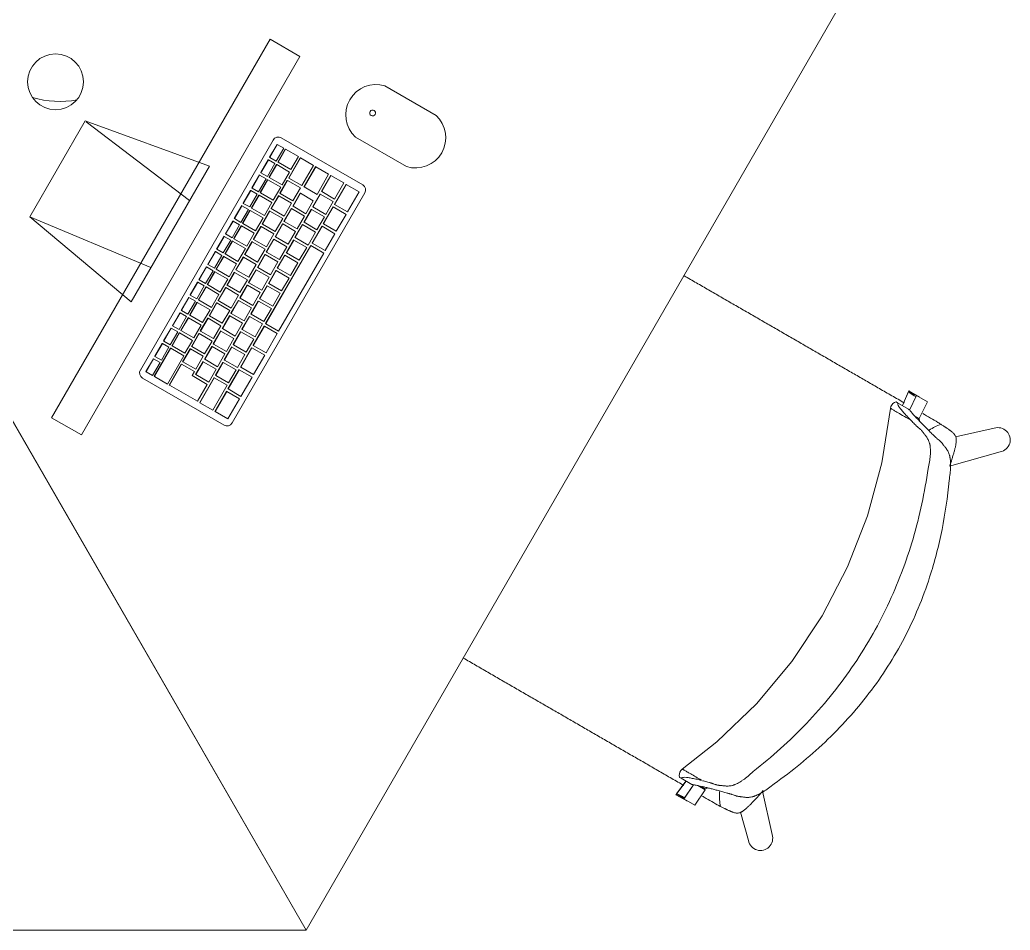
# Model space of a CAD drawing. Header units: millimetres. Extents: x 155927 to 295199, y -4084 to 97293.
# Drawn here: x 183494 to 184559, y 16870 to 17849 of the extents above; entities that cross this region are included whole.
import ezdxf

# ---------------------------------------------------------------- set-up
doc = ezdxf.new("R2010")
doc.units = ezdxf.units.MM
doc.header["$MEASUREMENT"] = 0
doc.layers.add('A-GENM', color=8, linetype='CONTINUOUS', lineweight=9)
doc.layers.add('I-FURN', color=8, linetype='CONTINUOUS', lineweight=9)

msp = doc.modelspace()

# ---------------------------------------------------------------- linework, layer by layer
at = {"layer": 'A-GENM'}
for p, q in [((183941.4, 17746), (183886.4, 17777.7)), ((183774.9, 17721.8), (183862.5, 17671.3)), ((183854.6, 17722.7), (183909.6, 17691)), ((183623.5, 17472.2), (183766.2, 17719.5)), ((183762.4, 17700.9), (183770.4, 17714.8)), ((183770.6, 17714.7), (183762.6, 17700.8)), ((183770.6, 17714.7), (183770.4, 17714.8)), ((183777.6, 17710.7), (183770.6, 17714.7)), ((183762.6, 17700.8), (183762.4, 17700.9)), ((183762.6, 17700.8), (183769.6, 17696.8)), ((183769.6, 17696.8), (183777.6, 17710.7)), ((183771.3, 17695.8), (183779.3, 17709.7)), ((183779.5, 17709.5), (183771.5, 17695.7)), ((183779.5, 17709.5), (183779.3, 17709.7)), ((183793.3, 17701.6), (183779.5, 17709.5)), ((183785.3, 17687.7), (183793.3, 17701.6)), ((183752.9, 17684.5), (183760.9, 17698.3)), ((183761.1, 17698.2), (183753.1, 17684.3)), ((183760.1, 17680.4), (183768.1, 17694.2)), ((183761.1, 17698.2), (183760.9, 17698.3)), ((183768.1, 17694.2), (183761.1, 17698.2)), ((183761.8, 17679.4), (183769.8, 17693.2)), ((183770, 17693.1), (183762, 17679.2)), ((183770, 17693.1), (183769.8, 17693.2)), ((183783.8, 17685.1), (183770, 17693.1)), ((183771.5, 17695.7), (183771.3, 17695.8)), ((183771.5, 17695.7), (183785.3, 17687.7)), ((183782.9, 17678.7), (183795.4, 17700.4)), ((183795.7, 17700.2), (183783.2, 17678.6)), ((183795.7, 17700.2), (183795.4, 17700.4)), ((183809.5, 17692.2), (183795.7, 17700.2)), ((183797, 17670.6), (183809.5, 17692.2)), ((183799.3, 17669.2), (183811.8, 17690.9)), ((183812.1, 17690.8), (183799.6, 17669.1)), ((183812.1, 17690.8), (183811.8, 17690.9)), ((183825.9, 17682.8), (183812.1, 17690.8)), ((183743.4, 17668), (183751.4, 17681.9)), ((183751.6, 17681.8), (183743.6, 17667.9)), ((183751.6, 17681.8), (183751.4, 17681.9)), ((183758.6, 17677.8), (183751.6, 17681.8)), ((183753.1, 17684.3), (183752.9, 17684.5)), ((183753.1, 17684.3), (183760.1, 17680.4)), ((183762, 17679.2), (183761.8, 17679.4)), ((183762, 17679.2), (183775.8, 17671.2)), ((183775.8, 17671.2), (183783.8, 17685.1)), ((183813.4, 17661.1), (183825.9, 17682.8)), ((183818.2, 17664.1), (183828.2, 17681.4)), ((183828.4, 17681.3), (183818.4, 17664)), ((183828.4, 17681.3), (183828.2, 17681.4)), ((183842.2, 17673.3), (183828.4, 17681.3)), ((183750.6, 17663.9), (183758.6, 17677.8)), ((183752.3, 17662.9), (183760.3, 17676.8)), ((183760.5, 17676.6), (183752.5, 17662.8)), ((183760.5, 17676.6), (183760.3, 17676.8)), ((183774.3, 17668.7), (183760.5, 17676.6)), ((183766.3, 17654.8), (183774.3, 17668.7)), ((183773.4, 17662.2), (183781.4, 17676.1)), ((183781.7, 17676), (183773.7, 17662.1)), ((183781.7, 17676), (183781.4, 17676.1)), ((183795.5, 17668), (183781.7, 17676)), ((183783.2, 17678.6), (183782.9, 17678.7)), ((183783.2, 17678.6), (183797, 17670.6)), ((183799.6, 17669.1), (183799.3, 17669.2)), ((183799.6, 17669.1), (183813.4, 17661.1)), ((183832.1, 17650.3), (183844.6, 17672)), ((183832.2, 17656), (183842.2, 17673.3)), ((183844.8, 17671.8), (183832.3, 17650.2)), ((183844.8, 17671.8), (183844.6, 17672)), ((183858.6, 17663.9), (183844.8, 17671.8)), ((183864.8, 17662.6), (183722.1, 17415.3)), ((183733.9, 17651.6), (183741.9, 17665.4)), ((183742.1, 17665.3), (183734.1, 17651.4)), ((183741.1, 17647.5), (183749.1, 17661.3)), ((183742.1, 17665.3), (183741.9, 17665.4)), ((183749.1, 17661.3), (183742.1, 17665.3)), ((183742.8, 17646.5), (183750.8, 17660.3)), ((183751, 17660.2), (183743, 17646.3)), ((183743.6, 17667.9), (183743.4, 17668)), ((183743.6, 17667.9), (183750.6, 17663.9)), ((183751, 17660.2), (183750.8, 17660.3)), ((183764.8, 17652.2), (183751, 17660.2)), ((183752.5, 17662.8), (183752.3, 17662.9)), ((183752.5, 17662.8), (183766.3, 17654.8)), ((183763.9, 17645.8), (183771.9, 17659.7)), ((183772.2, 17659.5), (183764.2, 17645.7)), ((183772.2, 17659.5), (183771.9, 17659.7)), ((183786, 17651.5), (183772.2, 17659.5)), ((183773.7, 17662.1), (183773.4, 17662.2)), ((183773.7, 17662.1), (183787.5, 17654.1)), ((183787.3, 17648.5), (183795.3, 17662.3)), ((183787.5, 17654.1), (183795.5, 17668)), ((183795.6, 17662.2), (183787.6, 17648.3)), ((183795.6, 17662.2), (183795.3, 17662.3)), ((183809.4, 17654.2), (183795.6, 17662.2)), ((183808.7, 17647.7), (183816.7, 17661.5)), ((183816.9, 17661.4), (183808.9, 17647.5)), ((183816.9, 17661.4), (183816.7, 17661.5)), ((183830.8, 17653.4), (183816.9, 17661.4)), ((183818.4, 17664), (183818.2, 17664.1)), ((183818.4, 17664), (183832.2, 17656)), ((183846.1, 17642.2), (183858.6, 17663.9)), ((183724.4, 17635.1), (183732.4, 17649)), ((183732.6, 17648.8), (183724.6, 17635)), ((183732.6, 17648.8), (183732.4, 17649)), ((183739.6, 17644.9), (183732.6, 17648.8)), ((183734.1, 17651.4), (183733.9, 17651.6)), ((183734.1, 17651.4), (183741.1, 17647.5)), ((183756.8, 17638.3), (183764.8, 17652.2)), ((183778, 17637.7), (183786, 17651.5)), ((183787.6, 17648.3), (183787.3, 17648.5)), ((183787.6, 17648.3), (183801.4, 17640.3)), ((183801.4, 17640.3), (183809.4, 17654.2)), ((183808.9, 17647.5), (183808.7, 17647.7)), ((183808.9, 17647.5), (183822.8, 17639.5)), ((183820.1, 17629.5), (183830.6, 17647.7)), ((183830.8, 17647.6), (183820.3, 17629.4)), ((183822.8, 17639.5), (183830.8, 17653.4)), ((183830.8, 17647.6), (183830.6, 17647.7)), ((183844.6, 17639.6), (183830.8, 17647.6)), ((183832.3, 17650.2), (183832.1, 17650.3)), ((183832.3, 17650.2), (183846.1, 17642.2)), ((183731.6, 17631), (183739.6, 17644.9)), ((183733.3, 17630), (183741.3, 17643.9)), ((183741.5, 17643.7), (183733.5, 17629.9)), ((183741.5, 17643.7), (183741.3, 17643.9)), ((183755.3, 17635.7), (183741.5, 17643.7)), ((183743, 17646.3), (183742.8, 17646.5)), ((183743, 17646.3), (183756.8, 17638.3)), ((183754.4, 17629.3), (183762.4, 17643.2)), ((183762.7, 17643.1), (183754.7, 17629.2)), ((183762.7, 17643.1), (183762.4, 17643.2)), ((183776.5, 17635.1), (183762.7, 17643.1)), ((183764.2, 17645.7), (183763.9, 17645.8)), ((183764.2, 17645.7), (183778, 17637.7)), ((183777.8, 17632), (183785.8, 17645.9)), ((183786.1, 17645.7), (183778.1, 17631.9)), ((183786.1, 17645.7), (183785.8, 17645.9)), ((183799.9, 17637.7), (183786.1, 17645.7)), ((183791.9, 17623.9), (183799.9, 17637.7)), ((183799.2, 17631.2), (183807.2, 17645.1)), ((183807.4, 17644.9), (183799.4, 17631.1)), ((183807.4, 17644.9), (183807.2, 17645.1)), ((183821.3, 17636.9), (183807.4, 17644.9)), ((183813.3, 17623.1), (183821.3, 17636.9)), ((183834.1, 17621.4), (183844.6, 17639.6)), ((183714.9, 17618.7), (183722.9, 17632.5)), ((183723.1, 17632.4), (183715.1, 17618.5)), ((183722.1, 17614.5), (183730.1, 17628.4)), ((183723.1, 17632.4), (183722.9, 17632.5)), ((183730.1, 17628.4), (183723.1, 17632.4)), ((183723.8, 17613.6), (183731.8, 17627.4)), ((183732, 17627.3), (183724, 17613.4)), ((183724.6, 17635), (183724.4, 17635.1)), ((183724.6, 17635), (183731.6, 17631)), ((183732, 17627.3), (183731.8, 17627.4)), ((183745.8, 17619.3), (183732, 17627.3)), ((183733.5, 17629.9), (183733.3, 17630)), ((183733.5, 17629.9), (183747.3, 17621.9)), ((183744.9, 17612.9), (183752.9, 17626.7)), ((183753.2, 17626.6), (183745.2, 17612.7)), ((183747.3, 17621.9), (183755.3, 17635.7)), ((183753.2, 17626.6), (183752.9, 17626.7)), ((183767, 17618.6), (183753.2, 17626.6)), ((183754.7, 17629.2), (183754.4, 17629.3)), ((183754.7, 17629.2), (183768.5, 17621.2)), ((183768.3, 17615.5), (183776.3, 17629.4)), ((183768.5, 17621.2), (183776.5, 17635.1)), ((183776.6, 17629.3), (183768.6, 17615.4)), ((183776.6, 17629.3), (183776.3, 17629.4)), ((183790.4, 17621.3), (183776.6, 17629.3)), ((183778.1, 17631.9), (183777.8, 17632)), ((183778.1, 17631.9), (183791.9, 17623.9)), ((183789.7, 17614.7), (183797.7, 17628.6)), ((183797.9, 17628.5), (183789.9, 17614.6)), ((183797.9, 17628.5), (183797.7, 17628.6)), ((183811.8, 17620.5), (183797.9, 17628.5)), ((183799.4, 17631.1), (183799.2, 17631.2)), ((183799.4, 17631.1), (183813.3, 17623.1)), ((183808.1, 17608.7), (183818.6, 17626.9)), ((183818.8, 17626.8), (183808.3, 17608.6)), ((183818.8, 17626.8), (183818.6, 17626.9)), ((183832.6, 17618.8), (183818.8, 17626.8)), ((183820.3, 17629.4), (183820.1, 17629.5)), ((183820.3, 17629.4), (183834.1, 17621.4)), ((183705.4, 17602.2), (183713.4, 17616.1)), ((183713.6, 17615.9), (183705.6, 17602.1)), ((183713.6, 17615.9), (183713.4, 17616.1)), ((183720.6, 17611.9), (183713.6, 17615.9)), ((183715.1, 17618.5), (183714.9, 17618.7)), ((183715.1, 17618.5), (183722.1, 17614.5)), ((183737.8, 17605.4), (183745.8, 17619.3)), ((183759, 17604.8), (183767, 17618.6)), ((183768.6, 17615.4), (183768.3, 17615.5)), ((183768.6, 17615.4), (183782.4, 17607.4)), ((183782.4, 17607.4), (183790.4, 17621.3)), ((183803.8, 17606.6), (183811.8, 17620.5)), ((183822.1, 17600.6), (183832.6, 17618.8)), ((183712.6, 17598.1), (183720.6, 17611.9)), ((183714.3, 17597.1), (183722.3, 17611)), ((183722.5, 17610.8), (183714.5, 17597)), ((183722.5, 17610.8), (183722.3, 17611)), ((183736.3, 17602.8), (183722.5, 17610.8)), ((183724, 17613.4), (183723.8, 17613.6)), ((183724, 17613.4), (183737.8, 17605.4)), ((183735.4, 17596.4), (183743.4, 17610.3)), ((183743.7, 17610.1), (183735.7, 17596.3)), ((183743.7, 17610.1), (183743.4, 17610.3)), ((183757.5, 17602.2), (183743.7, 17610.1)), ((183745.2, 17612.7), (183744.9, 17612.9)), ((183745.2, 17612.7), (183759, 17604.8)), ((183758.1, 17522.1), (183806.6, 17606.1)), ((183806.8, 17606), (183758.3, 17522)), ((183758.8, 17599.1), (183766.8, 17612.9)), ((183767.1, 17612.8), (183759.1, 17599)), ((183767.1, 17612.8), (183766.8, 17612.9)), ((183780.9, 17604.8), (183767.1, 17612.8)), ((183772.9, 17591), (183780.9, 17604.8)), ((183780.2, 17598.3), (183788.2, 17612.1)), ((183788.4, 17612), (183780.4, 17598.1)), ((183788.4, 17612), (183788.2, 17612.1)), ((183802.3, 17604), (183788.4, 17612)), ((183789.9, 17614.6), (183789.7, 17614.7)), ((183789.9, 17614.6), (183803.8, 17606.6)), ((183806.8, 17606), (183806.6, 17606.1)), ((183820.6, 17598), (183806.8, 17606)), ((183808.3, 17608.6), (183808.1, 17608.7)), ((183808.3, 17608.6), (183822.1, 17600.6)), ((183695.9, 17585.8), (183703.9, 17599.6)), ((183704.1, 17599.5), (183696.1, 17585.6)), ((183703.1, 17581.6), (183711.1, 17595.5)), ((183704.1, 17599.5), (183703.9, 17599.6)), ((183711.1, 17595.5), (183704.1, 17599.5)), ((183704.8, 17580.6), (183712.8, 17594.5)), ((183713, 17594.4), (183705, 17580.5)), ((183705.6, 17602.1), (183705.4, 17602.2)), ((183705.6, 17602.1), (183712.6, 17598.1)), ((183713, 17594.4), (183712.8, 17594.5)), ((183726.8, 17586.4), (183713, 17594.4)), ((183714.5, 17597), (183714.3, 17597.1)), ((183714.5, 17597), (183728.3, 17589)), ((183728.3, 17589), (183736.3, 17602.8)), ((183735.7, 17596.3), (183735.4, 17596.4)), ((183735.7, 17596.3), (183749.5, 17588.3)), ((183749.3, 17582.6), (183757.3, 17596.5)), ((183749.5, 17588.3), (183757.5, 17602.2)), ((183757.6, 17596.4), (183749.6, 17582.5)), ((183757.6, 17596.4), (183757.3, 17596.5)), ((183771.4, 17588.4), (183757.6, 17596.4)), ((183759.1, 17599), (183758.8, 17599.1)), ((183759.1, 17599), (183772.9, 17591)), ((183770.7, 17581.8), (183778.7, 17595.7)), ((183778.9, 17595.6), (183770.9, 17581.7)), ((183772.1, 17514), (183820.6, 17598)), ((183778.9, 17595.6), (183778.7, 17595.7)), ((183792.8, 17587.6), (183778.9, 17595.6)), ((183780.4, 17598.1), (183780.2, 17598.3)), ((183780.4, 17598.1), (183794.3, 17590.2)), ((183794.3, 17590.2), (183802.3, 17604)), ((183696.1, 17585.6), (183695.9, 17585.8)), ((183696.1, 17585.6), (183703.1, 17581.6)), ((183718.8, 17572.5), (183726.8, 17586.4)), ((183725.9, 17580), (183733.9, 17593.8)), ((183734.2, 17593.7), (183726.2, 17579.8)), ((183734.2, 17593.7), (183733.9, 17593.8)), ((183748, 17585.7), (183734.2, 17593.7)), ((183740, 17571.9), (183748, 17585.7)), ((183763.4, 17574.5), (183771.4, 17588.4)), ((183784.8, 17573.7), (183792.8, 17587.6)), ((183686.4, 17569.3), (183694.4, 17583.2)), ((183694.6, 17583), (183686.6, 17569.2)), ((183693.6, 17565.2), (183701.6, 17579)), ((183694.6, 17583), (183694.4, 17583.2)), ((183701.6, 17579), (183694.6, 17583)), ((183695.3, 17564.2), (183703.3, 17578)), ((183703.5, 17577.9), (183695.5, 17564)), ((183703.5, 17577.9), (183703.3, 17578)), ((183717.3, 17569.9), (183703.5, 17577.9)), ((183705, 17580.5), (183704.8, 17580.6)), ((183705, 17580.5), (183718.8, 17572.5)), ((183716.4, 17563.5), (183724.4, 17577.4)), ((183724.7, 17577.2), (183716.7, 17563.4)), ((183724.7, 17577.2), (183724.4, 17577.4)), ((183738.5, 17569.3), (183724.7, 17577.2)), ((183726.2, 17579.8), (183725.9, 17580)), ((183726.2, 17579.8), (183740, 17571.9)), ((183739.8, 17566.2), (183747.8, 17580)), ((183748.1, 17579.9), (183740.1, 17566)), ((183748.1, 17579.9), (183747.8, 17580)), ((183761.9, 17571.9), (183748.1, 17579.9)), ((183749.6, 17582.5), (183749.3, 17582.6)), ((183749.6, 17582.5), (183763.4, 17574.5)), ((183761.2, 17565.4), (183769.2, 17579.2)), ((183769.4, 17579.1), (183761.4, 17565.2)), ((183769.4, 17579.1), (183769.2, 17579.2)), ((183783.3, 17571.1), (183769.4, 17579.1)), ((183770.9, 17581.7), (183770.7, 17581.8)), ((183770.9, 17581.7), (183784.8, 17573.7)), ((183676.9, 17552.9), (183684.9, 17566.7)), ((183685.1, 17566.6), (183677.1, 17552.7)), ((183684.1, 17548.7), (183692.1, 17562.6)), ((183685.1, 17566.6), (183684.9, 17566.7)), ((183692.1, 17562.6), (183685.1, 17566.6)), ((183686.6, 17569.2), (183686.4, 17569.3)), ((183686.6, 17569.2), (183693.6, 17565.2)), ((183695.5, 17564), (183695.3, 17564.2)), ((183695.5, 17564), (183709.3, 17556.1)), ((183709.3, 17556.1), (183717.3, 17569.9)), ((183716.7, 17563.4), (183716.4, 17563.5)), ((183716.7, 17563.4), (183730.5, 17555.4)), ((183730.3, 17549.7), (183738.3, 17563.6)), ((183730.5, 17555.4), (183738.5, 17569.3)), ((183738.6, 17563.4), (183730.6, 17549.6)), ((183738.6, 17563.4), (183738.3, 17563.6)), ((183752.4, 17555.5), (183738.6, 17563.4)), ((183740.1, 17566), (183739.8, 17566.2)), ((183740.1, 17566), (183753.9, 17558.1)), ((183751.7, 17548.9), (183759.7, 17562.8)), ((183759.9, 17562.6), (183751.9, 17548.8)), ((183753.9, 17558.1), (183761.9, 17571.9)), ((183759.9, 17562.6), (183759.7, 17562.8)), ((183773.8, 17554.7), (183759.9, 17562.6)), ((183761.4, 17565.2), (183761.2, 17565.4)), ((183761.4, 17565.2), (183775.3, 17557.3)), ((183775.3, 17557.3), (183783.3, 17571.1)), ((183677.1, 17552.7), (183676.9, 17552.9)), ((183677.1, 17552.7), (183684.1, 17548.7)), ((183685.8, 17547.7), (183693.8, 17561.6)), ((183694, 17561.5), (183686, 17547.6)), ((183694, 17561.5), (183693.8, 17561.6)), ((183707.8, 17553.5), (183694, 17561.5)), ((183699.8, 17539.6), (183707.8, 17553.5)), ((183706.9, 17547.1), (183714.9, 17560.9)), ((183715.2, 17560.8), (183707.2, 17546.9)), ((183715.2, 17560.8), (183714.9, 17560.9)), ((183729, 17552.8), (183715.2, 17560.8)), ((183721, 17538.9), (183729, 17552.8)), ((183744.4, 17541.6), (183752.4, 17555.5)), ((183765.8, 17540.8), (183773.8, 17554.7)), ((183667.4, 17536.4), (183675.4, 17550.3)), ((183675.6, 17550.1), (183667.6, 17536.3)), ((183674.6, 17532.3), (183682.6, 17546.1)), ((183675.6, 17550.1), (183675.4, 17550.3)), ((183682.6, 17546.1), (183675.6, 17550.1)), ((183676.3, 17531.3), (183684.3, 17545.1)), ((183684.5, 17545), (183676.5, 17531.1)), ((183684.5, 17545), (183684.3, 17545.1)), ((183698.3, 17537), (183684.5, 17545)), ((183686, 17547.6), (183685.8, 17547.7)), ((183686, 17547.6), (183699.8, 17539.6)), ((183697.4, 17530.6), (183705.4, 17544.5)), ((183705.7, 17544.3), (183697.7, 17530.5)), ((183705.7, 17544.3), (183705.4, 17544.5)), ((183719.5, 17536.4), (183705.7, 17544.3)), ((183707.2, 17546.9), (183706.9, 17547.1)), ((183707.2, 17546.9), (183721, 17538.9)), ((183720.8, 17533.3), (183728.8, 17547.1)), ((183729.1, 17547), (183721.1, 17533.1)), ((183729.1, 17547), (183728.8, 17547.1)), ((183742.9, 17539), (183729.1, 17547)), ((183730.6, 17549.6), (183730.3, 17549.7)), ((183730.6, 17549.6), (183744.4, 17541.6)), ((183742.2, 17532.5), (183750.2, 17546.3)), ((183750.4, 17546.2), (183742.4, 17532.3)), ((183750.4, 17546.2), (183750.2, 17546.3)), ((183764.3, 17538.2), (183750.4, 17546.2)), ((183751.9, 17548.8), (183751.7, 17548.9)), ((183751.9, 17548.8), (183765.8, 17540.8)), ((183657.9, 17519.9), (183665.9, 17533.8)), ((183666.1, 17533.7), (183658.1, 17519.8)), ((183666.1, 17533.7), (183665.9, 17533.8)), ((183673.1, 17529.7), (183666.1, 17533.7)), ((183667.6, 17536.3), (183667.4, 17536.4)), ((183667.6, 17536.3), (183674.6, 17532.3)), ((183676.5, 17531.1), (183676.3, 17531.3)), ((183676.5, 17531.1), (183690.3, 17523.2)), ((183690.3, 17523.2), (183698.3, 17537)), ((183697.7, 17530.5), (183697.4, 17530.6)), ((183697.7, 17530.5), (183711.5, 17522.5)), ((183711.3, 17516.8), (183719.3, 17530.7)), ((183711.5, 17522.5), (183719.5, 17536.4)), ((183719.6, 17530.5), (183711.6, 17516.7)), ((183719.6, 17530.5), (183719.3, 17530.7)), ((183733.4, 17522.6), (183719.6, 17530.5)), ((183721.1, 17533.1), (183720.8, 17533.3)), ((183721.1, 17533.1), (183734.9, 17525.2)), ((183734.9, 17525.2), (183742.9, 17539)), ((183742.4, 17532.3), (183742.2, 17532.5)), ((183742.4, 17532.3), (183756.3, 17524.4)), ((183756.3, 17524.4), (183764.3, 17538.2)), ((183658.1, 17519.8), (183657.9, 17519.9)), ((183658.1, 17519.8), (183665.1, 17515.8)), ((183665.1, 17515.8), (183673.1, 17529.7)), ((183666.8, 17514.8), (183674.8, 17528.7)), ((183675, 17528.5), (183667, 17514.7)), ((183675, 17528.5), (183674.8, 17528.7)), ((183688.8, 17520.6), (183675, 17528.5)), ((183680.8, 17506.7), (183688.8, 17520.6)), ((183687.9, 17514.2), (183695.9, 17528)), ((183696.2, 17527.9), (183688.2, 17514)), ((183696.2, 17527.9), (183695.9, 17528)), ((183710, 17519.9), (183696.2, 17527.9)), ((183702, 17506), (183710, 17519.9)), ((183725.4, 17508.7), (183733.4, 17522.6)), ((183732.7, 17516), (183740.7, 17529.9)), ((183740.9, 17529.7), (183732.9, 17515.9)), ((183740.9, 17529.7), (183740.7, 17529.9)), ((183754.8, 17521.8), (183740.9, 17529.7)), ((183744.6, 17498.8), (183756.6, 17519.5)), ((183756.8, 17519.4), (183744.8, 17498.6)), ((183746.8, 17507.9), (183754.8, 17521.8)), ((183756.8, 17519.4), (183756.6, 17519.5)), ((183770.6, 17511.4), (183756.8, 17519.4)), ((183758.3, 17522), (183758.1, 17522.1)), ((183758.3, 17522), (183772.1, 17514)), ((183648.4, 17503.5), (183656.4, 17517.3)), ((183656.6, 17517.2), (183648.6, 17503.4)), ((183655.6, 17499.4), (183663.6, 17513.2)), ((183656.6, 17517.2), (183656.4, 17517.3)), ((183663.6, 17513.2), (183656.6, 17517.2)), ((183657.3, 17498.4), (183665.3, 17512.2)), ((183665.5, 17512.1), (183657.5, 17498.2)), ((183665.5, 17512.1), (183665.3, 17512.2)), ((183679.3, 17504.1), (183665.5, 17512.1)), ((183667, 17514.7), (183666.8, 17514.8)), ((183667, 17514.7), (183680.8, 17506.7)), ((183678.4, 17497.7), (183686.4, 17511.6)), ((183686.7, 17511.4), (183678.7, 17497.6)), ((183686.7, 17511.4), (183686.4, 17511.6)), ((183700.5, 17503.4), (183686.7, 17511.4)), ((183688.2, 17514), (183687.9, 17514.2)), ((183688.2, 17514), (183702, 17506)), ((183701.8, 17500.4), (183709.8, 17514.2)), ((183710.1, 17514.1), (183702.1, 17500.2)), ((183710.1, 17514.1), (183709.8, 17514.2)), ((183723.9, 17506.1), (183710.1, 17514.1)), ((183711.6, 17516.7), (183711.3, 17516.8)), ((183711.6, 17516.7), (183725.4, 17508.7)), ((183723.2, 17499.6), (183731.2, 17513.4)), ((183731.4, 17513.3), (183723.4, 17499.4)), ((183731.4, 17513.3), (183731.2, 17513.4)), ((183745.3, 17505.3), (183731.4, 17513.3)), ((183732.9, 17515.9), (183732.7, 17516)), ((183732.9, 17515.9), (183746.8, 17507.9)), ((183758.6, 17490.6), (183770.6, 17511.4)), ((183638.9, 17487), (183646.9, 17500.9)), ((183647.1, 17500.8), (183639.1, 17486.9)), ((183647.1, 17500.8), (183646.9, 17500.9)), ((183654.1, 17496.8), (183647.1, 17500.8)), ((183648.6, 17503.4), (183648.4, 17503.5)), ((183648.6, 17503.4), (183655.6, 17499.4)), ((183657.5, 17498.2), (183657.3, 17498.4)), ((183657.5, 17498.2), (183671.3, 17490.3)), ((183671.3, 17490.3), (183679.3, 17504.1)), ((183692.5, 17489.6), (183700.5, 17503.4)), ((183702.1, 17500.2), (183701.8, 17500.4)), ((183702.1, 17500.2), (183715.9, 17492.2)), ((183715.9, 17492.2), (183723.9, 17506.1)), ((183723.4, 17499.4), (183723.2, 17499.6)), ((183723.4, 17499.4), (183737.3, 17491.4)), ((183737.3, 17491.4), (183745.3, 17505.3)), ((183744.8, 17498.6), (183744.6, 17498.8)), ((183744.8, 17498.6), (183758.6, 17490.6)), ((183638.3, 17465.5), (183655.8, 17495.8)), ((183656, 17495.6), (183638.5, 17465.3)), ((183646.1, 17482.9), (183654.1, 17496.8)), ((183652.6, 17457.2), (183670.1, 17487.5)), ((183656, 17495.6), (183655.8, 17495.8)), ((183670.1, 17487.5), (183656, 17495.6)), ((183668.9, 17481.2), (183676.9, 17495.1)), ((183677.2, 17495), (183669.2, 17481.1)), ((183677.2, 17495), (183676.9, 17495.1)), ((183691, 17487), (183677.2, 17495)), ((183678.7, 17497.6), (183678.4, 17497.7)), ((183678.7, 17497.6), (183692.5, 17489.6)), ((183692.3, 17483.9), (183700.3, 17497.8)), ((183700.6, 17497.6), (183692.6, 17483.8)), ((183700.6, 17497.6), (183700.3, 17497.8)), ((183714.4, 17489.6), (183700.6, 17497.6)), ((183706.4, 17475.8), (183714.4, 17489.6)), ((183713.7, 17483.1), (183721.7, 17497)), ((183721.9, 17496.8), (183713.9, 17483)), ((183721.9, 17496.8), (183721.7, 17497)), ((183735.8, 17488.8), (183721.9, 17496.8)), ((183727.8, 17475), (183735.8, 17488.8)), ((183731.1, 17475.4), (183743.1, 17496.2)), ((183743.3, 17496), (183731.3, 17475.2)), ((183743.3, 17496), (183743.1, 17496.2)), ((183757.1, 17488.1), (183743.3, 17496)), ((183745.1, 17467.3), (183757.1, 17488.1)), ((183629.4, 17470.6), (183637.4, 17484.4)), ((183637.6, 17484.3), (183629.6, 17470.4)), ((183636.6, 17466.5), (183644.6, 17480.3)), ((183637.6, 17484.3), (183637.4, 17484.4)), ((183644.6, 17480.3), (183637.6, 17484.3)), ((183639.1, 17486.9), (183638.9, 17487)), ((183639.1, 17486.9), (183646.1, 17482.9)), ((183654.4, 17456.1), (183667.4, 17478.7)), ((183667.7, 17478.5), (183654.7, 17456)), ((183667.7, 17478.5), (183667.4, 17478.7)), ((183681.5, 17470.5), (183667.7, 17478.5)), ((183669.2, 17481.1), (183668.9, 17481.2)), ((183669.2, 17481.1), (183683, 17473.1)), ((183682.8, 17467.5), (183690.8, 17481.3)), ((183683, 17473.1), (183691, 17487)), ((183691.1, 17481.2), (183683.1, 17467.3)), ((183691.1, 17481.2), (183690.8, 17481.3)), ((183704.9, 17473.2), (183691.1, 17481.2)), ((183692.6, 17483.8), (183692.3, 17483.9)), ((183692.6, 17483.8), (183706.4, 17475.8)), ((183704.2, 17466.7), (183712.2, 17480.5)), ((183712.4, 17480.4), (183704.4, 17466.5)), ((183712.4, 17480.4), (183712.2, 17480.5)), ((183726.3, 17472.4), (183712.4, 17480.4)), ((183713.9, 17483), (183713.7, 17483.1)), ((183713.9, 17483), (183727.8, 17475)), ((183629.6, 17470.4), (183629.4, 17470.6)), ((183629.6, 17470.4), (183636.6, 17466.5)), ((183679, 17466.2), (183681.5, 17470.5)), ((183695.4, 17456.7), (183679, 17466.2)), ((183683.1, 17467.3), (183682.8, 17467.5)), ((183683.1, 17467.3), (183696.9, 17459.3)), ((183696.9, 17459.3), (183704.9, 17473.2)), ((183704.4, 17466.5), (183704.2, 17466.7)), ((183704.4, 17466.5), (183718.3, 17458.5)), ((183717.6, 17452), (183729.6, 17472.8)), ((183729.8, 17472.6), (183717.8, 17451.9)), ((183718.3, 17458.5), (183726.3, 17472.4)), ((183729.8, 17472.6), (183729.6, 17472.8)), ((183743.6, 17464.7), (183729.8, 17472.6)), ((183731.3, 17475.2), (183731.1, 17475.4)), ((183731.3, 17475.2), (183745.1, 17467.3)), ((183713.4, 17413), (183625.8, 17463.6)), ((183638.5, 17465.3), (183638.3, 17465.5)), ((183638.5, 17465.3), (183652.6, 17457.2)), ((183654.7, 17456), (183654.4, 17456.1)), ((183654.7, 17456), (183684.9, 17438.6)), ((183684.9, 17438.6), (183695.4, 17456.7)), ((183687.2, 17437.2), (183702.7, 17464.1)), ((183702.9, 17463.9), (183687.4, 17437.1)), ((183701.3, 17429.1), (183716.8, 17455.9)), ((183702.9, 17463.9), (183702.7, 17464.1)), ((183716.8, 17455.9), (183702.9, 17463.9)), ((183731.6, 17443.9), (183743.6, 17464.7)), ((183703.6, 17427.7), (183716.1, 17449.4)), ((183716.3, 17449.3), (183703.8, 17427.6)), ((183716.3, 17449.3), (183716.1, 17449.4)), ((183730.1, 17441.3), (183716.3, 17449.3)), ((183717.8, 17451.9), (183717.6, 17452)), ((183717.8, 17451.9), (183731.6, 17443.9)), ((183687.4, 17437.1), (183687.2, 17437.2)), ((183687.4, 17437.1), (183701.3, 17429.1)), ((183717.6, 17419.6), (183730.1, 17441.3)), ((183703.8, 17427.6), (183703.6, 17427.7)), ((183703.8, 17427.6), (183717.6, 17419.6))]:
    msp.add_line(p, q, dxfattribs=at)
for centre, radius, start, end in [((183876.7, 17746.6), 32.5, 72.6804, 227.3196), ((183873.2, 17748.6), 3.16, 60, 240), ((183873.2, 17748.6), 3.16, 240, 60), ((183919.3, 17722), 32.5, 252.6804, 47.3196), ((183771.7, 17716.3), 6.35, 60, 150), ((183859.3, 17665.8), 6.35, 330, 60), ((183628.9, 17469.1), 6.35, 150, 240), ((183716.6, 17418.5), 6.35, 240, 330)]:
    msp.add_arc(centre, radius, start, end, dxfattribs=at)
at = {"layer": 'I-FURN'}
for p, q in [((183801.8, 16870.1), (184376.8, 17866)), ((183801.8, 16870.1), (183246.8, 17831.4)), ((183246.8, 17831.4), (183801.8, 16870.1)), ((183527.9, 17421), (183762.9, 17827.9)), ((183762.9, 17827.9), (183795, 17809.4)), ((183795, 17809.4), (183560, 17402.4)), ((183564.1, 17740.1), (183504.7, 17637)), ((183697.6, 17691.5), (183564.1, 17740.1)), ((183676.3, 17654.6), (183565.2, 17739.2)), ((183613.4, 17545.7), (183697.6, 17691.5)), ((183634.7, 17582.6), (183504.7, 17637)), ((183504.7, 17637), (183613.4, 17545.7)), ((184449.9, 17449.9), (184443.1, 17434)), ((184449.5, 17449.1), (184443.1, 17434)), ((184461.5, 17443.2), (184449.9, 17449.9)), ((184431.7, 17435.1), (184430.6, 17433.1)), ((184432.7, 17436.2), (184431.7, 17435.1)), ((184434.2, 17437.3), (184432.7, 17436.2)), ((184436, 17438.1), (184434.2, 17437.3)), ((184437.7, 17437.1), (184449.6, 17430.3)), ((184450.6, 17429.1), (184458.2, 17444.8)), ((184458.2, 17444.8), (184469.7, 17438.1)), ((184469.7, 17438.1), (184461, 17420.2)), ((184430, 17431), (184420.9, 17372.6)), ((184430.6, 17433.1), (184430, 17431)), ((183527.9, 17421), (183560, 17402.4)), ((184461, 17420.2), (184455.9, 17423.1)), ((184460.5, 17419.3), (184457.9, 17420.8)), ((184541.6, 17409.6), (184499.8, 17400.3)), ((184493.6, 17368.8), (184548.1, 17384.3)), ((184420.9, 17372.6), (184405.5, 17315.6)), ((184405.5, 17315.6), (184384, 17260.5)), ((184384, 17260.5), (184356.7, 17208.1)), ((184356.7, 17208.1), (184323.8, 17158.9)), ((184323.8, 17158.9), (184285.9, 17113.5)), ((184285.9, 17113.5), (184243.3, 17072.6)), ((184243.3, 17072.6), (184206.2, 17043.3)), ((184203.5, 17039.8), (184204.6, 17041.7)), ((184204.6, 17041.7), (184206.2, 17043.3)), ((184210.3, 17030.4), (184199.3, 17015.7)), ((184210.1, 17030.4), (184199.8, 17016.6)), ((184202.8, 17036.5), (184203, 17038.3)), ((184203, 17034.6), (184202.8, 17036.5)), ((184203, 17038.3), (184203.5, 17039.8)), ((184204.8, 17033.5), (184216.6, 17026.7)), ((184207.9, 17011.2), (184218.2, 17026.4)), ((184208.4, 17012), (184218.1, 17026.4)), ((184230.6, 17021.1), (184219.5, 17004.5)), ((184222.9, 17025.5), (184230.6, 17021.1)), ((184226.9, 17024.3), (184231, 17021.9)), ((184302.8, 16972.8), (184292.4, 17019.4)), ((184199.3, 17015.7), (184210.9, 17009.1)), ((184219.5, 17004.5), (184207.9, 17011.2)), ((184268.8, 16997), (184277.5, 16966.4)), ((182651.8, 16870.1), (183801.8, 16870.1))]:
    msp.add_line(p, q, dxfattribs=at)
for centre, radius, start, end in [((183532.2, 17782.1), 30, 0, 180), ((183532.2, 17782.1), 30, 180, 0), ((183536.8, 17866), 105, 253.6919, 280.2469), ((184545.7, 17397.2), 13.1, 280.4176, 108.0338), ((184290.3, 16968.8), 13.1, 190.3941, 18.0104)]:
    msp.add_arc(centre, radius, start, end, dxfattribs=at)
for centre, start_param, end_param in [((184462.4, 17460.6), 5.960696, 6.540192), ((184462.9, 17461.5), 5.960696, 6.540192), ((184195.7, 16998.8), 2.884586, 3.464082), ((184196.2, 16999.6), 2.884586, 3.464082), ((184207.3, 16992.1), 3.380441, 3.464082)]:
    msp.add_ellipse(centre, major_axis=(-8.7, -15.1), ratio=0.978487, start_param=start_param, end_param=end_param, dxfattribs=at)
for points, knots in [([(184207.7, 17573.8), (184207.9, 17573.7), (184210.3, 17572.3), (184214.8, 17569.7), (184221.4, 17565.9), (184228, 17562.1), (184236.7, 17557.1), (184247.5, 17550.8), (184258.3, 17544.6), (184267, 17539.6), (184273.6, 17535.8), (184280.2, 17532), (184288.9, 17526.9), (184299.8, 17520.7), (184312.7, 17513.2), (184325.9, 17505.6), (184339, 17498), (184351.9, 17490.6), (184362.7, 17484.4), (184371.3, 17479.3), (184377.9, 17475.5), (184384.5, 17471.7), (184393.1, 17466.8), (184403.7, 17460.7), (184414.4, 17454.5), (184423.1, 17449.4), (184429.8, 17445.6), (184436.6, 17441.7), (184441.7, 17438.8), (184444.5, 17437.1), (184445.1, 17436.8)], [-0.7515277, -0.7515277, -0.7515277, -0.7515277, -0.75, -0.7321429, -0.7142857, -0.6964286, -0.6785714, -0.6428571, -0.6071429, -0.5892857, -0.5714286, -0.5535714, -0.5357143, -0.5, -0.4642857, -0.4285714, -0.3928571, -0.3571429, -0.3214286, -0.3035714, -0.2857143, -0.2678571, -0.25, -0.2142857, -0.1785714, -0.1607143, -0.1428571, -0.125, -0.1071429, -0.1022726, -0.1022726, -0.1022726, -0.1022726]), ([(184430, 17431), (184430, 17431), (184430.2, 17431), (184430.6, 17430.7), (184431.4, 17430.2), (184433.1, 17429.3), (184436.5, 17427.3), (184442.7, 17423.7), (184448.4, 17420.4), (184451.6, 17418.6)], [0.3374293, 0.3374293, 0.3374293, 0.3374293, 0.3888889, 0.4444444, 0.5138889, 0.5833333, 0.7222222, 0.8611111, 1, 1, 1, 1]), ([(184454.5, 17424.6), (184455.8, 17423.1), (184458.1, 17420.6), (184461.7, 17416.8), (184464.7, 17413.8), (184467.8, 17410.7), (184471.1, 17407.4), (184474, 17404.4), (184476.5, 17402), (184478.1, 17400.4), (184479.4, 17399.2), (184480.7, 17398.1), (184482, 17397), (184483.3, 17395.9), (184484.3, 17394.9), (184485.2, 17394), (184485.7, 17393.3), (184486.1, 17392.9), (184486.3, 17392.5), (184486.6, 17392.2), (184486.9, 17391.8), (184487.5, 17391), (184488.4, 17389.9), (184489.5, 17388.5), (184490.6, 17387), (184491.6, 17385.3), (184492.5, 17383.5), (184493.2, 17381.8), (184493.6, 17380.5), (184493.8, 17379.7), (184493.9, 17379.1), (184494, 17378.4), (184494.1, 17377.6), (184494.4, 17376.1), (184494.6, 17373.8), (184494.7, 17370.9), (184494.7, 17366.7), (184494.3, 17361), (184493.5, 17356), (184493, 17353.4)], [0, 0, 0, 0, 0.142857, 0.214286, 0.285714, 0.357143, 0.428571, 0.5, 0.535714, 0.571429, 0.589286, 0.607143, 0.642857, 0.660714, 0.678571, 0.696429, 0.705357, 0.709821, 0.714286, 0.71875, 0.723214, 0.732143, 0.75, 0.767857, 0.785714, 0.803571, 0.821429, 0.839286, 0.848214, 0.852679, 0.857143, 0.861607, 0.866071, 0.875, 0.892857, 0.910714, 0.928571, 0.964286, 1, 1, 1, 1]), ([(184470.5, 17366.4), (184471.1, 17368.9), (184472.1, 17373.7), (184472.8, 17379.1), (184473, 17383.2), (184473, 17386), (184472.9, 17388.2), (184472.8, 17389.7), (184472.7, 17390.5), (184472.6, 17391.1), (184472.5, 17391.7), (184472.3, 17392.5), (184472, 17393.8), (184471.4, 17395.6), (184470.5, 17397.4), (184469.5, 17399.1), (184468.5, 17400.7), (184467.4, 17402.1), (184466.5, 17403.2), (184466, 17404), (184465.7, 17404.4), (184465.5, 17404.8), (184465.2, 17405.1), (184464.9, 17405.5), (184464.4, 17406.1), (184463.7, 17406.9), (184462.9, 17407.8), (184461.7, 17408.8), (184460.6, 17409.7), (184459.4, 17410.7), (184458.6, 17411.5), (184457.7, 17412.4), (184456.5, 17413.6), (184454.5, 17415.6), (184452.8, 17417.4), (184451.6, 17418.6)], [0, 0, 0, 0, 0.0625, 0.125, 0.15625, 0.1875, 0.21875, 0.234375, 0.242188, 0.25, 0.257812, 0.265625, 0.28125, 0.3125, 0.34375, 0.375, 0.40625, 0.4375, 0.46875, 0.484375, 0.492188, 0.5, 0.507812, 0.515625, 0.53125, 0.5625, 0.59375, 0.625, 0.6875, 0.71875, 0.75, 0.78125, 0.8125, 0.875, 1, 1, 1, 1]), ([(184461.2, 17417.4), (184461.2, 17417.9), (184461.1, 17418.9), (184461, 17419.7), (184460.9, 17420.2)], [-0.5281276, -0.5281276, -0.5281276, -0.5281276, -0.3333333, -0.1258677, -0.1258677, -0.1258677, -0.1258677]), ([(184484.3, 17413.9), (184482, 17413), (184477.7, 17411.2), (184473.3, 17408.8), (184471.1, 17407.3), (184470.8, 17407.1)], [0, 0, 0, 0, 0.02777778, 0.05555556, 0.06066679, 0.06066679, 0.06066679, 0.06066679]), ([(184484.3, 17413.9), (184485.2, 17413.3), (184486.6, 17412.4), (184488.3, 17411.3), (184489.2, 17410.7), (184489.9, 17410.2), (184490.5, 17409.8), (184491.4, 17409.2), (184492.4, 17408.5), (184493.4, 17407.8), (184494.1, 17407.3), (184494.5, 17407), (184494.8, 17406.7), (184495.2, 17406.5), (184495.6, 17406.2), (184496.3, 17405.6), (184497.2, 17404.8), (184498.2, 17403.9), (184499, 17402.9), (184499.8, 17401.7), (184500.4, 17400.4), (184500.7, 17399.1), (184500.8, 17398), (184500.8, 17397.2), (184500.8, 17396.4), (184500.8, 17395.3), (184500.6, 17393.9), (184500.3, 17392.1), (184500, 17390.2), (184499.6, 17388.5), (184499.2, 17386.9), (184498.7, 17385.3), (184498.3, 17383.6), (184497.8, 17381.8), (184497, 17379.4), (184495.7, 17375), (184494.5, 17371.4), (184493.8, 17369.1)], [0, 0, 0, 0, 0.0625, 0.09375, 0.109375, 0.125, 0.140625, 0.15625, 0.1875, 0.21875, 0.234375, 0.242188, 0.25, 0.257812, 0.265625, 0.28125, 0.3125, 0.34375, 0.375, 0.40625, 0.4375, 0.46875, 0.484375, 0.5, 0.515625, 0.53125, 0.5625, 0.59375, 0.625, 0.65625, 0.6875, 0.71875, 0.75, 0.78125, 0.8125, 0.875, 1, 1, 1, 1]), ([(184282.3, 17040.6), (184292.5, 17048.5), (184312.2, 17065), (184349.2, 17100.9), (184390, 17150.9), (184428.7, 17218), (184451.6, 17278.3), (184464.2, 17328.3), (184468.7, 17353.6), (184470.5, 17366.4)], [-1, -1, -1, -1, -0.9, -0.8, -0.6, -0.4, -0.2, -0.1, 0, 0, 0, 0]), ([(184493, 17353.4), (184491.5, 17335.7), (184486.4, 17300.7), (184471.7, 17243.5), (184446.8, 17183.4), (184408.5, 17123.5), (184368.8, 17079.7), (184333.4, 17048.5), (184314.6, 17034.3), (184304.9, 17027.5)], [-1, -1, -1, -1, -0.863636, -0.727273, -0.545455, -0.363636, -0.181818, -0.090909, 0, 0, 0, 0]), ([(184207.7, 17025.7), (184207.3, 17026), (184202.5, 17028.7), (184193.2, 17034.1), (184179.8, 17041.8), (184166.8, 17049.4), (184156, 17055.6), (184147.2, 17060.6), (184140.6, 17064.5), (184133.9, 17068.3), (184125.2, 17073.4), (184114.4, 17079.6), (184103.6, 17085.8), (184095, 17090.8), (184088.4, 17094.6), (184081.9, 17098.4), (184073.2, 17103.4), (184062.6, 17109.5), (184051.8, 17115.7), (184043.2, 17120.7), (184036.6, 17124.5), (184029.9, 17128.4), (184021.2, 17133.4), (184010.3, 17139.7), (183997.2, 17147.3), (183983.9, 17154.9), (183975, 17160.1), (183970.5, 17162.7), (183970.4, 17162.7)], [-0.896036, -0.896036, -0.896036, -0.896036, -0.8928571, -0.8571429, -0.8214286, -0.7857143, -0.75, -0.7321429, -0.7142857, -0.6964286, -0.6785714, -0.6428571, -0.6071429, -0.5892857, -0.5714286, -0.5535714, -0.5357143, -0.5, -0.4642857, -0.4464286, -0.4285714, -0.4107143, -0.3928571, -0.3571429, -0.3214286, -0.2857143, -0.25, -0.2489174, -0.2489174, -0.2489174, -0.2489174]), ([(184226.8, 17031.3), (184224.6, 17032.6), (184220.3, 17035.1), (184215, 17038.2), (184210.9, 17040.5), (184208.6, 17041.9), (184207.3, 17042.6), (184206.7, 17042.9), (184206.3, 17043.2), (184206.1, 17043.3), (184206.2, 17043.3)], [0.0142432, 0.0142432, 0.0142432, 0.0142432, 0.1111111, 0.2222222, 0.3333333, 0.4444444, 0.5, 0.5555556, 0.6111111, 0.6625707, 0.6625707, 0.6625707, 0.6625707]), ([(184227.8, 17030.8), (184229.3, 17030.4), (184231.7, 17029.8), (184234.5, 17029), (184236.1, 17028.6), (184237.3, 17028.3), (184238.5, 17027.9), (184239.9, 17027.4), (184241.2, 17026.9), (184242.7, 17026.4), (184243.9, 17026.1), (184244.9, 17025.9), (184245.7, 17025.8), (184246.2, 17025.7), (184246.6, 17025.7), (184247, 17025.7), (184247.5, 17025.6), (184248.5, 17025.5), (184249.9, 17025.4), (184251.6, 17025.2), (184253.5, 17025), (184255.5, 17025), (184257.6, 17025.2), (184259.4, 17025.5), (184260.7, 17025.9), (184261.4, 17026.1), (184262, 17026.4), (184262.5, 17026.6), (184263.3, 17026.9), (184264.7, 17027.5), (184266.7, 17028.5), (184269.1, 17030), (184272.5, 17032.2), (184276.8, 17035.5), (184280.5, 17038.8), (184282.3, 17040.6)], [0, 0, 0, 0, 0.125, 0.1875, 0.21875, 0.25, 0.28125, 0.3125, 0.375, 0.40625, 0.4375, 0.46875, 0.484375, 0.492188, 0.5, 0.507812, 0.515625, 0.53125, 0.5625, 0.59375, 0.625, 0.65625, 0.6875, 0.71875, 0.734375, 0.742188, 0.75, 0.757812, 0.765625, 0.78125, 0.8125, 0.84375, 0.875, 0.9375, 1, 1, 1, 1]), ([(184204.8, 17033.5), (184205.1, 17033.8), (184206.2, 17034.3), (184208.8, 17034.5), (184212.4, 17034.1), (184216.8, 17033.3), (184221.6, 17032.4), (184225.1, 17031.5), (184226.8, 17031)], [0, 0, 0, 0, 0.1666667, 0.3333333, 0.5, 0.6666667, 0.8333333, 0.9724557, 0.9724557, 0.9724557, 0.9724557]), ([(184304.9, 17027.5), (184302.9, 17025.8), (184298.9, 17022.6), (184294.2, 17019.4), (184290.6, 17017.3), (184288, 17016), (184285.9, 17015), (184284.5, 17014.5), (184283.7, 17014.2), (184283.1, 17013.9), (184282.5, 17013.8), (184281.7, 17013.5), (184280.4, 17013.2), (184278.6, 17012.9), (184276.5, 17012.8), (184274.6, 17012.8), (184272.7, 17013), (184271, 17013.3), (184269.6, 17013.5), (184268.6, 17013.6), (184268, 17013.7), (184267.6, 17013.8), (184267.2, 17013.8), (184266.7, 17013.9), (184265.8, 17014), (184264.6, 17014.3), (184263.3, 17014.7), (184261.6, 17015.3), (184260, 17015.9), (184258.4, 17016.4), (184257.1, 17016.8), (184255.8, 17017.2), (184254.1, 17017.6), (184251.2, 17018.4), (184247.2, 17019.5), (184242.7, 17020.8), (184238.4, 17021.9), (184234.3, 17022.9), (184230.5, 17023.9), (184227, 17024.7), (184224.9, 17025.1), (184224, 17025.3)], [0, 0, 0, 0, 0.035714, 0.071429, 0.089286, 0.107143, 0.125, 0.133929, 0.138393, 0.142857, 0.147321, 0.151786, 0.160714, 0.178571, 0.196429, 0.214286, 0.232143, 0.25, 0.267857, 0.276786, 0.28125, 0.285714, 0.290179, 0.294643, 0.303571, 0.321429, 0.339286, 0.357143, 0.392857, 0.410714, 0.428571, 0.446429, 0.464286, 0.5, 0.571429, 0.642857, 0.714286, 0.785714, 0.857143, 0.928571, 1, 1, 1, 1]), ([(184231, 17021.9), (184231.4, 17022.1), (184232.2, 17022.4), (184233.1, 17022.9), (184233.6, 17023.1)], [-0.8810546, -0.8810546, -0.8810546, -0.8810546, -0.6666667, -0.4718724, -0.4718724, -0.4718724, -0.4718724]), ([(184246.4, 17019.8), (184246.4, 17018.9), (184246.1, 17015.8), (184246.2, 17010.3), (184246.8, 17005.6), (184247.2, 17003.2)], [0.93303317, 0.93303317, 0.93303317, 0.93303317, 0.94444444, 0.97222222, 1, 1, 1, 1]), ([(184290.7, 17017.3), (184289.1, 17015.6), (184286.5, 17012.7), (184283.4, 17009.4), (184281.7, 17007.6), (184280.4, 17006.2), (184279.2, 17005), (184278, 17003.8), (184276.8, 17002.7), (184275.5, 17001.5), (184274.1, 17000.2), (184272.7, 16999.1), (184271.5, 16998.2), (184270.6, 16997.6), (184269.9, 16997.2), (184269.2, 16996.9), (184268.2, 16996.4), (184266.9, 16996), (184265.4, 16995.9), (184264.1, 16995.9), (184262.8, 16996.2), (184261.5, 16996.5), (184260.3, 16997), (184259.5, 16997.3), (184259, 16997.5), (184258.6, 16997.6), (184258.3, 16997.8), (184257.8, 16998), (184257, 16998.4), (184255.9, 16998.9), (184254.8, 16999.4), (184253.9, 16999.8), (184253.1, 17000.2), (184252.4, 17000.6), (184251.4, 17001.1), (184249.7, 17001.9), (184248.2, 17002.7), (184247.2, 17003.2)], [0, 0, 0, 0, 0.125, 0.1875, 0.21875, 0.25, 0.28125, 0.3125, 0.34375, 0.375, 0.40625, 0.4375, 0.46875, 0.484375, 0.5, 0.515625, 0.53125, 0.5625, 0.59375, 0.625, 0.65625, 0.6875, 0.71875, 0.734375, 0.742188, 0.75, 0.757812, 0.765625, 0.78125, 0.8125, 0.84375, 0.859375, 0.875, 0.890625, 0.90625, 0.9375, 1, 1, 1, 1])]:
    msp.add_open_spline(points, degree=3, knots=knots, dxfattribs=at)
for points in [[(184437.7, 17437.1), (184437.3, 17437.4), (184436.6, 17437.8), (184436, 17438.1), (184435.9, 17438.2), (184436.3, 17437.9), (184436.6, 17437.7)], [(184451.6, 17418.6), (184450.2, 17420), (184447.4, 17422.9), (184443.9, 17426.8), (184441, 17430.2), (184439, 17433.1), (184437.9, 17435.5), (184437.7, 17436.6), (184437.7, 17437.1)], [(184449.6, 17430.3), (184450.3, 17429.4), (184451.9, 17427.6), (184453.6, 17425.6), (184454.5, 17424.6)], [(184464.7, 17425.5), (184470.3, 17422.2), (184475.8, 17419), (184481.1, 17416)], [(184481.1, 17416), (184481.6, 17415.6), (184482.7, 17414.9), (184483.8, 17414.2), (184484.3, 17413.9)], [(184203.6, 17034.2), (184203.3, 17034.4), (184202.9, 17034.6), (184203, 17034.6), (184203.6, 17034.2), (184204.3, 17033.8), (184204.8, 17033.5)], [(184224, 17025.3), (184222.6, 17025.6), (184220.1, 17026.1), (184217.7, 17026.5), (184216.6, 17026.7)], [(184290.7, 17017.3), (184291.5, 17018.3), (184292.3, 17019.2), (184293.1, 17020.2)], [(184293.1, 17020.1), (184292.3, 17019.2), (184291.5, 17018.3), (184290.7, 17017.3)], [(184243.8, 17004.9), (184238.6, 17007.9), (184233.3, 17011), (184227.8, 17014.1)], [(184247.2, 17003.2), (184246.6, 17003.4), (184245.5, 17004), (184244.3, 17004.6), (184243.8, 17004.9)]]:
    msp.add_open_spline(points, degree=3, dxfattribs=at)

doc.saveas('drawing.dxf')
